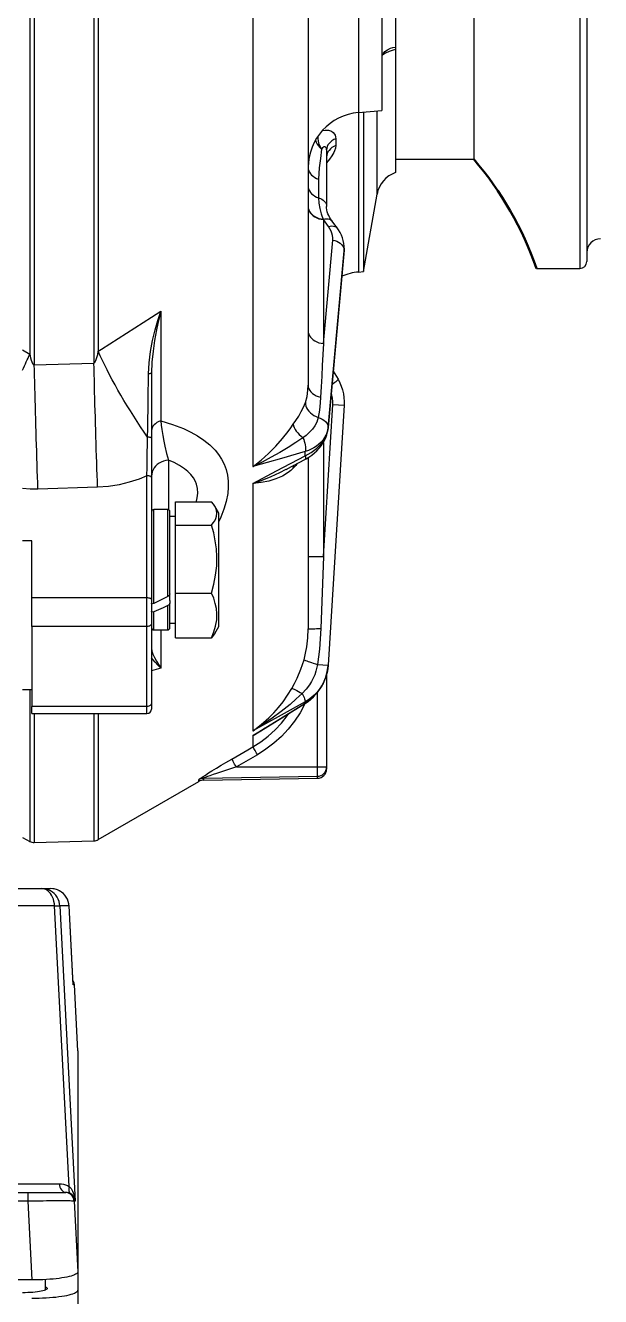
# Model space of a CAD drawing. Header units: millimetres. Extents: x 184 to 2141, y 95 to 1347.
# Drawn here: x 603.7 to 628.8, y 959.8 to 1015.4 of the extents above; entities that cross this region are included whole.
import ezdxf

# ---------------------------------------------------------------- set-up
doc = ezdxf.new("R2010")
doc.units = ezdxf.units.MM
doc.layers.add('gruba', color=7, linetype='Continuous', lineweight=50)

msp = doc.modelspace()

# ---------------------------------------------------------------- linework, layer by layer
at = {"color": 7, "linetype": 'Continuous'}
for p, q in [((604.039, 1048.938), (604.039, 1000.523)), ((606.646, 1048.864), (606.646, 1000.596)), ((603.836, 1048.478), (603.836, 1000.982)), ((606.838, 1048.351), (606.838, 1001.109)), ((623.262, 1024.73), (623.262, 1009.507)), ((627.9, 1024.73), (627.9, 1004.73)), ((628.2, 1024.73), (628.2, 1005.03)), ((619.838, 1019.477), (619.838, 1014.409)), ((618.218, 1016.944), (618.218, 1011.553)), ((619.234, 1016.902), (619.234, 1011.642)), ((613.601, 1016.457), (613.601, 996.064)), ((616.013, 1015.722), (616.013, 999.623)), ((619.838, 1014.409), (619.838, 1014.308)), ((619.838, 1014.308), (619.838, 1008.924)), ((618.218, 1011.553), (619.234, 1011.642)), ((618.218, 1011.553), (618.218, 1004.575)), ((618.429, 1011.571), (618.429, 1004.594)), ((619.027, 1007.987), (619.027, 1011.623)), ((617.221, 1010.406), (617.221, 1010.107)), ((616.818, 1009.918), (616.818, 1007.441)), ((619.838, 1009.507), (623.262, 1009.507)), ((616.473, 1008.638), (616.473, 1007.822)), ((618.429, 1004.594), (619.027, 1007.987)), ((616.673, 1006.878), (616.678, 1006.865)), ((616.678, 1006.865), (616.678, 1001.443)), ((616.901, 1006.562), (616.678, 1006.865)), ((617.283, 1006.503), (617.052, 1006.818)), ((616.678, 1001.443), (617.087, 1005.971)), ((616.885, 997.73), (617.583, 1005.477)), ((617.585, 1005.528), (616.886, 997.782)), ((616.886, 997.758), (617.585, 1005.504)), ((617.585, 1005.504), (617.583, 1005.477)), ((617.589, 1005.62), (617.585, 1005.528)), ((617.585, 1005.504), (617.589, 1005.594)), ((617.585, 1005.528), (617.585, 1005.504)), ((617.589, 1005.594), (617.589, 1005.619)), ((618.218, 1004.575), (618.429, 1004.594)), ((626, 1004.73), (627.9, 1004.73)), ((609.568, 1002.858), (609.568, 998.067)), ((603.528, 1001.166), (603.836, 1000.982)), ((604.039, 1000.523), (606.646, 1000.596)), ((609.166, 1000.153), (609.166, 997.316)), ((617.112, 1000.243), (617.32, 999.882)), ((616.678, 992.138), (617.088, 998.782)), ((617.586, 998.751), (616.886, 987.388)), ((617.088, 998.782), (617.586, 998.751)), ((616.886, 997.758), (616.885, 997.73)), ((616.886, 997.782), (616.886, 997.758)), ((609.166, 997.316), (609.166, 995.589)), ((616.678, 997.117), (616.678, 992.138)), ((609.901, 996.348), (609.901, 994.183)), ((615.886, 996.537), (615.886, 996.72)), ((616.013, 996.456), (616.013, 988.965)), ((606.804, 995.161), (604.197, 995.082)), ((608.965, 990.323), (608.965, 995.662)), ((609.166, 995.589), (609.166, 990.25)), ((613.601, 995.327), (613.601, 984.507)), ((609.871, 994.188), (609.267, 994.188)), ((609.267, 990.084), (609.267, 994.188)), ((609.871, 990.387), (609.871, 994.188)), ((609.972, 990.499), (609.972, 994.087)), ((610.213, 994.529), (611.791, 994.529)), ((610.213, 993.508), (610.213, 994.529)), ((612.106, 994.031), (611.93, 994.335)), ((612.106, 990.718), (612.106, 994.031)), ((610.213, 993.89), (609.972, 993.89)), ((610.213, 990.533), (610.213, 993.508)), ((610.213, 993.508), (611.791, 993.508)), ((603.931, 992.817), (603.528, 992.817)), ((603.931, 990.323), (603.931, 992.817)), ((616.678, 992.138), (616.567, 988.98)), ((612.106, 989.077), (612.106, 990.718)), ((603.931, 989.07), (603.931, 990.323)), ((608.965, 990.323), (603.931, 990.323)), ((608.965, 989.07), (608.965, 990.323)), ((609.166, 990.25), (609.166, 989.206)), ((609.972, 990.205), (609.972, 990.497)), ((609.972, 990.205), (609.972, 990.091)), ((610.213, 990.533), (611.791, 990.533)), ((610.213, 988.58), (610.213, 990.533)), ((609.267, 988.92), (609.267, 989.719)), ((609.871, 988.92), (609.871, 989.985)), ((609.972, 989.021), (609.972, 990.091)), ((603.931, 989.07), (603.931, 985.577)), ((608.965, 989.07), (603.931, 989.07)), ((608.965, 985.577), (608.965, 989.07)), ((609.166, 989.206), (609.166, 985.726)), ((609.972, 989.218), (610.213, 989.218)), ((611.93, 988.773), (612.106, 989.077)), ((609.267, 988.92), (609.871, 988.92)), ((609.568, 988.92), (609.568, 987.245)), ((610.213, 988.58), (611.791, 988.58)), ((609.166, 988.221), (609.166, 988.221)), ((609.166, 988.221), (609.166, 988.118)), ((616.422, 987.417), (616.886, 987.388)), ((616.883, 987.366), (616.885, 987.381)), ((616.886, 987.388), (616.885, 987.381)), ((609.568, 987.245), (609.166, 987.127)), ((616.818, 986.978), (616.818, 982.928)), ((603.528, 986.32), (603.931, 986.32)), ((603.836, 986.32), (603.836, 979.676)), ((609.166, 985.726), (609.166, 985.463)), ((613.949, 984.513), (615.897, 985.723)), ((615.88, 985.723), (615.883, 985.776)), ((616.422, 982.928), (616.422, 986.192)), ((603.931, 985.262), (603.931, 985.577)), ((608.965, 985.577), (603.931, 985.577)), ((603.931, 985.262), (608.965, 985.262)), ((604.039, 985.262), (604.039, 979.627)), ((606.646, 985.262), (606.646, 979.696)), ((606.838, 985.262), (606.838, 979.75)), ((608.965, 985.262), (608.965, 985.577)), ((613.601, 984.307), (613.601, 983.81)), ((613.796, 983.463), (612.873, 982.928)), ((612.873, 982.928), (616.422, 982.928)), ((616.422, 982.52), (616.422, 982.928)), ((616.422, 982.928), (616.818, 982.928)), ((616.818, 982.928), (616.818, 982.921)), ((616.818, 982.921), (616.818, 982.839)), ((611.235, 982.296), (611.235, 982.379)), ((611.43, 982.433), (616.422, 982.52)), ((611.43, 982.35), (616.422, 982.437)), ((611.43, 982.433), (611.43, 982.35)), ((616.422, 982.437), (616.422, 982.52)), ((606.838, 979.75), (611.235, 982.296)), ((603.528, 979.843), (603.836, 979.676)), ((604.039, 979.627), (606.646, 979.696)), ((598.315, 977.611), (604.354, 977.611)), ((604.354, 977.611), (604.754, 977.611)), ((604.923, 976.848), (598.884, 976.848)), ((605.563, 964.581), (604.923, 976.848)), ((605.158, 976.848), (605.832, 963.939)), ((605.558, 976.848), (605.158, 976.848)), ((605.739, 973.412), (605.558, 976.848)), ((605.558, 976.848), (605.558, 976.848)), ((605.739, 973.403), (605.558, 976.848)), ((605.791, 973.403), (605.739, 973.403)), ((605.944, 970.511), (605.791, 973.404)), ((605.791, 973.404), (605.791, 973.403)), ((605.944, 970.508), (605.791, 973.403)), ((605.944, 970.511), (605.944, 970.508)), ((605.944, 970.508), (605.944, 960.85)), ((601.474, 964.703), (605.134, 964.703)), ((601.759, 964.321), (603.773, 964.321)), ((603.773, 964.321), (605.382, 964.321)), ((603.773, 963.939), (603.773, 964.321)), ((605.382, 964.321), (605.419, 964.321)), ((603.773, 963.939), (601.626, 963.939)), ((603.952, 960.495), (603.773, 963.939)), ((605.784, 963.939), (605.944, 960.85)), ((605.832, 963.939), (605.784, 963.939)), ((605.944, 960.85), (605.944, 960.05)), ((603.952, 960.495), (601.4, 960.495)), ((604.535, 960.058), (604.535, 960.51)), ((605.944, 960.05), (605.944, 958.036))]:
    msp.add_line(p, q, dxfattribs=at)
at = {"color": 7, "linetype": 'Continuous', "flags": 128}
for points in [[(619.246, 1014.026), (619.29, 1014.123), (619.368, 1014.217), (619.476, 1014.298), (619.615, 1014.364), (619.722, 1014.394), (619.838, 1014.409)], [(619.838, 1014.308), (619.736, 1014.281), (619.56, 1014.221), (619.402, 1014.145), (619.267, 1014.058), (619.256, 1014.048)], [(616.635, 1010.761), (616.761, 1010.785), (616.899, 1010.776), (617.028, 1010.732), (617.102, 1010.68), (617.162, 1010.611), (617.188, 1010.565), (617.212, 1010.49), (617.221, 1010.406)], [(616.336, 1010.353), (616.339, 1010.338), (616.367, 1010.253), (616.408, 1010.17), (616.461, 1010.09), (616.525, 1010.016), (616.6, 1009.948)], [(616.434, 1010.508), (616.433, 1010.504), (616.437, 1010.407), (616.45, 1010.31), (616.473, 1010.215), (616.507, 1010.121), (616.549, 1010.032), (616.6, 1009.948)], [(617.221, 1010.406), (617.133, 1010.366), (617.054, 1010.317), (616.984, 1010.261), (616.926, 1010.2), (616.879, 1010.134), (616.845, 1010.064), (616.825, 1009.992), (616.818, 1009.918)], [(616.6, 1009.948), (616.548, 1009.545), (616.499, 1009.136), (616.48, 1008.89), (616.473, 1008.638)], [(616.818, 1009.918), (616.809, 1009.988), (616.776, 1010.042), (616.763, 1010.05), (616.732, 1010.057), (616.699, 1010.05), (616.687, 1010.043), (616.64, 1010.004), (616.6, 1009.948)], [(617.221, 1010.107), (617.207, 1009.995), (617.169, 1009.877), (617.135, 1009.804), (617.049, 1009.658), (616.945, 1009.512), (616.894, 1009.445), (616.818, 1009.351)], [(617.221, 1010.107), (617.133, 1010.066), (617.054, 1010.016), (616.984, 1009.959), (616.926, 1009.897), (616.879, 1009.829), (616.845, 1009.758), (616.825, 1009.684), (616.818, 1009.609)], [(616.013, 1009.147), (616.019, 1009.077), (616.038, 1009.007), (616.069, 1008.94), (616.112, 1008.876), (616.166, 1008.817), (616.23, 1008.762), (616.303, 1008.714), (616.385, 1008.672), (616.473, 1008.638)], [(616.013, 1008.331), (616.019, 1008.261), (616.038, 1008.191), (616.069, 1008.124), (616.112, 1008.06), (616.166, 1008.001), (616.23, 1007.946), (616.303, 1007.898), (616.385, 1007.856), (616.473, 1007.822)], [(616.013, 1007.434), (616.019, 1007.363), (616.038, 1007.293), (616.07, 1007.225), (616.113, 1007.161), (616.168, 1007.1), (616.233, 1007.046), (616.308, 1006.997), (616.39, 1006.955), (616.48, 1006.921), (616.574, 1006.895), (616.673, 1006.878)], [(616.013, 1007.419), (616.019, 1007.348), (616.038, 1007.278), (616.07, 1007.21), (616.114, 1007.145), (616.169, 1007.085), (616.235, 1007.031), (616.31, 1006.982), (616.393, 1006.941), (616.484, 1006.907), (616.579, 1006.881), (616.678, 1006.865)], [(616.473, 1007.822), (616.486, 1007.589), (616.525, 1007.355), (616.589, 1007.118), (616.673, 1006.878)], [(616.473, 1007.822), (616.547, 1007.793), (616.614, 1007.757), (616.674, 1007.714), (616.724, 1007.666), (616.765, 1007.614), (616.794, 1007.558), (616.812, 1007.5), (616.818, 1007.441)], [(617.052, 1006.818), (617.02, 1006.863), (616.964, 1006.952), (616.918, 1007.04), (616.88, 1007.126), (616.852, 1007.212), (616.832, 1007.295), (616.821, 1007.378), (616.818, 1007.441)], [(616.673, 1006.878), (616.752, 1006.897), (616.827, 1006.905), (616.895, 1006.902), (616.954, 1006.888), (617.005, 1006.863), (617.044, 1006.828), (617.052, 1006.818)], [(616.901, 1006.562), (616.98, 1006.581), (617.055, 1006.59), (617.124, 1006.587), (617.184, 1006.573), (617.235, 1006.548), (617.274, 1006.514), (617.283, 1006.503)], [(617.087, 1005.971), (617.089, 1006.069), (617.077, 1006.169), (617.052, 1006.269), (617.014, 1006.368), (616.964, 1006.466), (616.901, 1006.562)], [(617.588, 1005.62), (617.586, 1005.708), (617.572, 1005.828), (617.548, 1005.949), (617.513, 1006.068), (617.467, 1006.186), (617.41, 1006.302), (617.343, 1006.415), (617.283, 1006.503)], [(617.087, 1005.971), (617.177, 1005.95), (617.263, 1005.92), (617.342, 1005.881), (617.412, 1005.834), (617.472, 1005.781), (617.521, 1005.722), (617.556, 1005.659), (617.577, 1005.594), (617.585, 1005.528)], [(617.583, 1005.477), (617.588, 1005.563), (617.588, 1005.592)], [(606.838, 1001.109), (606.977, 1001.198), (609.166, 1002.599), (609.568, 1002.858)], [(609.035, 1000.123), (609.062, 1000.61), (609.123, 1001.092), (609.213, 1001.574), (609.326, 1002.049), (609.44, 1002.453), (609.565, 1002.85), (609.568, 1002.858)], [(609.568, 1002.858), (609.566, 1002.849), (609.469, 1002.452), (609.381, 1002.049), (609.296, 1001.587), (609.229, 1001.118), (609.183, 1000.638), (609.166, 1000.153)], [(616.013, 1001.998), (616.019, 1001.926), (616.038, 1001.856), (616.07, 1001.788), (616.114, 1001.724), (616.169, 1001.664), (616.235, 1001.609), (616.31, 1001.56), (616.393, 1001.519), (616.484, 1001.485), (616.579, 1001.46), (616.678, 1001.443)], [(616.678, 1001.443), (616.654, 1000.967), (616.63, 1000.494), (616.606, 1000.024), (616.582, 999.558), (616.559, 999.096)], [(603.528, 1000.287), (603.57, 1000.377), (603.611, 1000.466), (603.651, 1000.554), (603.69, 1000.642), (603.728, 1000.728), (603.765, 1000.814), (603.801, 1000.898), (603.836, 1000.982)], [(603.836, 1000.982), (603.87, 1000.824), (603.899, 1000.719), (603.924, 1000.648), (603.945, 1000.601), (603.97, 1000.561), (603.994, 1000.535), (604.008, 1000.526), (604.022, 1000.522), (604.036, 1000.522), (604.039, 1000.523)], [(606.646, 1000.596), (606.663, 1000.604), (606.685, 1000.623), (606.731, 1000.701), (606.778, 1000.834), (606.812, 1000.971), (606.838, 1001.109)], [(608.994, 997.35), (608.838, 997.577), (608.684, 997.806), (608.533, 998.036), (608.385, 998.266), (608.24, 998.497), (608.098, 998.727), (607.959, 998.957), (607.825, 999.186), (607.695, 999.412), (607.569, 999.637), (607.449, 999.859), (607.333, 1000.077), (607.222, 1000.293), (607.117, 1000.504), (607.018, 1000.711), (606.925, 1000.913), (606.838, 1001.109)], [(604.197, 995.082), (604.187, 995.348), (604.178, 995.619), (604.169, 995.894), (604.16, 996.171), (604.151, 996.451), (604.142, 996.733), (604.133, 997.016), (604.125, 997.299), (604.116, 997.583), (604.108, 997.866), (604.1, 998.147), (604.092, 998.427), (604.084, 998.704), (604.077, 998.978), (604.07, 999.248), (604.063, 999.514), (604.056, 999.775), (604.05, 1000.03), (604.044, 1000.28), (604.039, 1000.523)], [(606.804, 995.161), (606.795, 995.427), (606.786, 995.697), (606.777, 995.971), (606.768, 996.249), (606.759, 996.528), (606.75, 996.81), (606.741, 997.092), (606.733, 997.376), (606.724, 997.659), (606.716, 997.941), (606.708, 998.223), (606.7, 998.502), (606.692, 998.779), (606.685, 999.053), (606.678, 999.323), (606.671, 999.588), (606.664, 999.849), (606.658, 1000.105), (606.652, 1000.354), (606.646, 1000.596)], [(609.166, 1000.153), (609.164, 1000.148), (609.157, 1000.143), (609.146, 1000.139), (609.13, 1000.135), (609.111, 1000.131), (609.088, 1000.128), (609.063, 1000.125), (609.035, 1000.123)], [(608.994, 997.35), (609, 997.748), (609.006, 998.149), (609.012, 998.552), (609.018, 998.959), (609.024, 999.365), (609.029, 999.745), (609.035, 1000.123)], [(615.891, 998.871), (615.963, 999.133), (616.003, 999.408), (616.013, 999.623)], [(616.013, 999.623), (616.02, 999.546), (616.043, 999.471), (616.081, 999.399), (616.132, 999.331), (616.197, 999.268), (616.274, 999.213), (616.36, 999.165), (616.456, 999.125), (616.559, 999.096)], [(617.06, 999.672), (617.125, 999.714), (617.185, 999.756), (617.236, 999.793), (617.276, 999.825), (617.303, 999.851), (617.318, 999.87), (617.32, 999.882)], [(617.32, 999.882), (617.398, 999.733), (617.463, 999.578), (617.515, 999.418), (617.554, 999.254), (617.579, 999.087), (617.589, 998.919), (617.586, 998.751)], [(616.559, 999.096), (616.541, 998.849), (616.505, 998.528), (616.452, 998.212)], [(617.088, 998.782), (617.09, 998.919), (617.078, 999.056), (617.053, 999.191), (617.026, 999.291)], [(615.364, 997.916), (615.472, 998.075), (615.602, 998.274), (615.715, 998.47), (615.813, 998.669), (615.891, 998.871)], [(615.891, 998.871), (615.897, 998.793), (615.916, 998.715), (615.948, 998.638), (615.991, 998.562), (616.046, 998.49), (616.111, 998.421), (616.186, 998.358), (616.268, 998.302), (616.357, 998.253), (616.452, 998.212)], [(609.568, 998.067), (609.481, 998.031), (609.402, 997.988), (609.332, 997.94), (609.274, 997.886), (609.227, 997.828), (609.194, 997.767), (609.173, 997.703), (609.166, 997.639)], [(609.568, 998.067), (610.078, 997.913), (610.564, 997.726), (610.879, 997.577), (611.179, 997.409), (611.459, 997.222), (611.714, 997.013), (611.942, 996.782), (612.094, 996.592), (612.227, 996.388), (612.337, 996.17), (612.423, 995.939), (612.484, 995.692), (612.517, 995.431), (612.523, 995.161), (612.499, 994.883), (612.434, 994.545), (612.331, 994.199), (612.195, 993.85), (612.106, 993.666)], [(609.568, 998.067), (609.592, 997.873), (609.618, 997.689), (609.66, 997.426), (609.704, 997.183), (609.75, 996.958), (609.824, 996.642), (609.901, 996.348)], [(616.452, 998.212), (616.39, 998.008), (616.31, 997.853), (616.205, 997.705), (616.078, 997.567), (615.924, 997.431), (615.788, 997.325)], [(616.452, 998.212), (616.543, 998.183), (616.626, 998.145), (616.701, 998.098), (616.766, 998.044), (616.818, 997.983), (616.856, 997.918), (616.879, 997.851), (616.886, 997.782)], [(613.601, 996.064), (613.608, 996.069), (613.954, 996.348), (614.282, 996.644), (614.597, 996.964), (614.889, 997.293), (615.138, 997.604), (615.254, 997.761), (615.364, 997.916)], [(615.364, 997.916), (615.379, 997.845), (615.406, 997.771), (615.445, 997.694), (615.495, 997.617), (615.556, 997.54), (615.626, 997.465), (615.704, 997.392), (615.788, 997.325)], [(615.864, 996.376), (615.921, 996.405), (616.05, 996.483), (616.173, 996.569), (616.289, 996.661), (616.398, 996.76), (616.497, 996.866), (616.586, 996.976), (616.662, 997.089), (616.728, 997.205), (616.783, 997.325), (616.827, 997.448), (616.86, 997.572), (616.88, 997.697), (616.883, 997.73)], [(616.886, 997.782), (616.869, 997.666), (616.838, 997.553), (616.793, 997.44), (616.734, 997.332), (616.664, 997.231), (616.582, 997.137), (616.486, 997.046), (616.379, 996.962), (616.269, 996.891), (616.151, 996.827), (616.022, 996.769), (615.886, 996.72)], [(615.886, 996.537), (616.145, 996.685), (616.266, 996.771), (616.379, 996.862), (616.483, 996.961), (616.577, 997.064), (616.662, 997.175), (616.734, 997.289), (616.792, 997.402), (616.836, 997.518), (616.868, 997.638), (616.886, 997.758)], [(608.965, 995.662), (608.97, 996.041), (608.975, 996.362), (608.981, 996.688), (608.987, 997.018), (608.994, 997.35)], [(609.166, 997.316), (609.163, 997.323), (609.153, 997.328), (609.138, 997.334), (609.117, 997.339), (609.091, 997.343), (609.062, 997.346), (609.029, 997.349), (608.994, 997.35)], [(615.788, 997.325), (615.47, 997.115), (615.139, 996.905), (614.774, 996.686), (614.398, 996.472), (614.008, 996.265), (613.609, 996.068), (613.601, 996.064)], [(615.788, 997.325), (615.818, 997.249), (615.844, 997.171), (615.865, 997.091), (615.881, 997.011), (615.891, 996.932), (615.895, 996.857), (615.893, 996.785), (615.886, 996.72)], [(609.901, 996.348), (609.794, 996.333), (609.69, 996.306), (609.591, 996.266), (609.499, 996.216), (609.416, 996.155), (609.342, 996.084), (609.281, 996.006), (609.231, 995.921), (609.195, 995.831), (609.173, 995.737), (609.166, 995.642)], [(611.12, 994.529), (611.128, 994.551), (611.166, 994.702), (611.19, 994.91), (611.18, 995.111), (611.137, 995.3), (611.09, 995.418), (611.001, 995.576), (610.889, 995.721), (610.757, 995.853), (610.609, 995.973), (610.391, 996.115), (610.154, 996.239), (609.901, 996.348)], [(615.886, 996.72), (614.851, 996.422), (613.601, 996.064)], [(613.601, 995.327), (614.636, 995.875), (615.886, 996.537)], [(615.054, 995.945), (615.09, 995.964), (615.865, 996.374)], [(615.886, 996.537), (615.893, 996.487), (615.895, 996.445), (615.891, 996.412), (615.881, 996.388), (615.866, 996.374)], [(615.364, 995.997), (615.255, 995.897), (615.14, 995.806), (614.889, 995.651), (614.606, 995.526), (614.301, 995.433), (613.964, 995.367), (613.608, 995.327), (613.601, 995.327)], [(613.601, 995.327), (613.609, 995.33), (614.006, 995.474), (614.393, 995.631), (614.772, 995.803), (615.053, 995.947)], [(615.523, 996.193), (615.472, 996.12), (615.364, 995.997)], [(615.364, 995.997), (615.379, 996.079), (615.395, 996.127)], [(608.965, 995.662), (608.621, 995.521), (608.189, 995.378), (607.743, 995.269), (607.279, 995.195), (606.804, 995.161)], [(609.166, 995.589), (609.162, 995.603), (609.151, 995.617), (609.132, 995.63), (609.107, 995.641), (609.077, 995.65), (609.042, 995.657), (609.004, 995.661), (608.965, 995.662)], [(604.197, 995.082), (603.863, 995.082), (603.528, 995.102)], [(611.791, 993.508), (611.866, 993.603), (611.929, 993.699), (611.978, 993.797), (612.01, 993.896), (612.024, 994.026), (612.006, 994.156), (611.955, 994.289), (611.876, 994.42), (611.791, 994.529)], [(611.791, 990.533), (611.893, 990.92), (611.969, 991.312), (612.014, 991.718), (612.023, 992.126), (612.001, 992.474), (611.954, 992.818), (611.882, 993.165), (611.791, 993.508)], [(616.013, 992.129), (616.019, 992.13), (616.038, 992.132), (616.07, 992.133), (616.114, 992.134), (616.169, 992.135), (616.235, 992.135), (616.31, 992.136), (616.393, 992.137), (616.484, 992.137), (616.579, 992.138), (616.678, 992.138)], [(609.166, 990.25), (609.162, 990.264), (609.151, 990.278), (609.132, 990.291), (609.107, 990.302), (609.077, 990.311), (609.042, 990.318), (609.004, 990.322), (608.965, 990.323)], [(609.871, 990.387), (609.67, 990.284), (609.469, 990.182), (609.267, 990.084)], [(609.972, 990.499), (609.972, 990.499), (609.967, 990.48), (609.955, 990.458), (609.933, 990.433), (609.902, 990.406), (609.871, 990.387)], [(611.791, 988.58), (611.893, 988.834), (611.969, 989.092), (612.014, 989.358), (612.023, 989.626), (612.001, 989.854), (611.954, 990.081), (611.882, 990.308), (611.791, 990.533)], [(609.267, 990.084), (609.245, 990.075), (609.209, 990.067), (609.182, 990.071), (609.168, 990.083), (609.166, 990.094)], [(609.267, 989.719), (609.224, 989.706), (609.192, 989.707), (609.172, 989.719), (609.166, 989.734), (609.166, 989.736)], [(609.871, 989.985), (609.669, 989.893), (609.467, 989.804), (609.267, 989.719)], [(609.972, 990.091), (609.967, 990.071), (609.954, 990.05), (609.934, 990.028), (609.906, 990.005), (609.872, 989.986), (609.871, 989.985)], [(609.166, 989.206), (609.162, 989.179), (609.151, 989.154), (609.132, 989.13), (609.107, 989.11), (609.077, 989.093), (609.042, 989.08), (609.004, 989.073), (608.965, 989.07)], [(611.93, 988.773), (611.867, 988.676), (611.791, 988.58)], [(615.833, 987.616), (615.902, 987.9), (615.954, 988.188), (615.998, 988.574), (616.013, 988.965)], [(616.013, 988.965), (616.019, 988.967), (616.038, 988.969), (616.069, 988.971), (616.112, 988.973), (616.166, 988.974), (616.23, 988.976), (616.304, 988.977), (616.385, 988.978), (616.474, 988.979), (616.567, 988.98)], [(616.567, 988.98), (616.544, 988.531), (616.507, 988.082), (616.422, 987.417)], [(609.166, 988.118), (609.183, 987.995), (609.227, 987.86), (609.295, 987.713), (609.381, 987.554), (609.468, 987.406), (609.566, 987.248), (609.568, 987.245)], [(609.568, 987.245), (609.565, 987.248), (609.44, 987.383), (609.326, 987.507), (609.215, 987.634), (609.166, 987.695)], [(615.302, 986.364), (615.422, 986.581), (615.533, 986.805), (615.7, 987.203), (615.833, 987.616)], [(616.422, 987.417), (616.356, 987.121), (616.303, 986.965), (616.237, 986.814), (616.158, 986.664), (616.069, 986.521), (615.921, 986.327), (615.755, 986.145)], [(615.833, 987.616), (615.844, 987.608), (615.868, 987.597), (615.904, 987.582), (615.951, 987.564), (616.01, 987.544), (616.077, 987.521), (616.154, 987.497), (616.238, 987.471), (616.328, 987.444), (616.422, 987.417)], [(615.88, 985.723), (616.026, 985.82), (616.164, 985.929), (616.296, 986.054), (616.416, 986.189), (616.522, 986.33), (616.615, 986.479), (616.698, 986.64), (616.767, 986.808), (616.846, 987.088), (616.883, 987.366)], [(616.886, 987.388), (616.869, 987.222), (616.838, 987.058), (616.793, 986.892), (616.733, 986.731), (616.665, 986.586), (616.586, 986.446), (616.493, 986.31), (616.388, 986.182), (616.277, 986.067), (616.156, 985.961), (616.024, 985.863), (615.883, 985.776)], [(613.601, 984.507), (613.608, 984.512), (613.962, 984.779), (614.296, 985.077), (614.514, 985.299), (614.721, 985.534), (614.917, 985.782), (615.116, 986.065), (615.302, 986.364)], [(615.302, 986.364), (615.322, 986.36), (615.355, 986.348), (615.399, 986.329), (615.453, 986.304), (615.517, 986.272), (615.59, 986.235), (615.67, 986.192), (615.755, 986.145)], [(615.896, 985.725), (616.007, 985.798), (616.129, 985.892), (616.243, 985.995), (616.351, 986.106), (616.449, 986.224), (616.539, 986.349), (616.619, 986.48), (616.688, 986.615), (616.748, 986.755), (616.76, 986.792)], [(609.166, 985.726), (609.162, 985.697), (609.151, 985.669), (609.132, 985.643), (609.107, 985.621), (609.077, 985.602), (609.042, 985.588), (609.004, 985.58), (608.965, 985.577)], [(615.755, 986.145), (615.491, 985.903), (615.22, 985.667), (614.835, 985.357), (614.439, 985.061), (614.029, 984.779), (613.609, 984.512), (613.601, 984.507)], [(615.883, 985.776), (614.839, 985.196), (613.601, 984.507)], [(613.601, 984.307), (614.617, 984.937), (615.88, 985.723)], [(615.882, 985.714), (615.872, 985.691), (615.661, 985.303), (615.418, 984.934), (615.146, 984.587), (614.846, 984.265), (614.518, 983.968), (614.167, 983.7), (613.796, 983.463)], [(615.755, 986.145), (615.786, 986.081), (615.813, 986.019), (615.837, 985.962), (615.856, 985.911), (615.87, 985.866), (615.879, 985.828), (615.884, 985.798), (615.883, 985.776)], [(615.88, 985.723), (615.895, 985.722), (615.897, 985.723)], [(613.601, 983.81), (613.944, 984.029), (614.268, 984.277), (614.57, 984.551), (614.848, 984.848), (615.099, 985.168), (615.164, 985.268)], [(614.105, 984.609), (613.958, 984.508), (613.609, 984.311), (613.601, 984.307)], [(613.601, 984.307), (613.61, 984.312), (613.948, 984.514)], [(612.678, 983.276), (613.375, 983.679), (613.601, 983.81)], [(613.796, 983.463), (613.759, 983.528), (613.723, 983.59), (613.69, 983.648), (613.661, 983.699), (613.637, 983.743), (613.618, 983.776), (613.606, 983.799), (613.601, 983.81)], [(611.235, 982.379), (611.241, 982.387), (611.26, 982.403), (611.294, 982.428), (611.338, 982.459), (611.422, 982.515), (611.518, 982.577), (611.657, 982.665), (611.806, 982.756), (612.005, 982.878), (612.211, 983.001), (612.42, 983.125), (612.678, 983.276)], [(612.873, 982.928), (612.615, 982.847), (612.306, 982.746), (612, 982.644), (611.855, 982.594), (611.713, 982.544), (611.619, 982.51), (611.532, 982.478), (611.49, 982.461), (611.455, 982.446), (611.434, 982.436), (611.43, 982.433)], [(612.873, 982.928), (612.836, 982.993), (612.8, 983.055), (612.767, 983.113), (612.738, 983.165), (612.714, 983.208), (612.696, 983.242), (612.684, 983.264), (612.678, 983.276)], [(616.422, 982.52), (616.5, 982.528), (616.574, 982.552), (616.643, 982.59), (616.702, 982.64), (616.752, 982.7), (616.788, 982.769), (616.81, 982.844), (616.818, 982.921)], [(611.43, 982.433), (611.404, 982.431), (611.379, 982.428), (611.354, 982.424), (611.329, 982.418), (611.304, 982.41), (611.281, 982.401), (611.257, 982.391), (611.235, 982.379)], [(604.923, 976.848), (604.915, 976.949), (604.897, 977.048), (604.871, 977.143), (604.837, 977.232), (604.795, 977.315), (604.746, 977.39), (604.691, 977.455), (604.63, 977.51), (604.565, 977.554), (604.497, 977.585), (604.426, 977.605), (604.354, 977.611)], [(605.158, 976.848), (605.147, 976.949), (605.122, 977.048), (605.085, 977.143), (605.037, 977.232), (604.978, 977.315), (604.908, 977.39), (604.83, 977.455), (604.745, 977.51), (604.653, 977.554), (604.556, 977.585), (604.456, 977.605), (604.354, 977.611)], [(605.558, 976.848), (605.546, 976.949), (605.522, 977.048), (605.485, 977.143), (605.437, 977.232), (605.377, 977.315), (605.308, 977.39), (605.23, 977.455), (605.144, 977.51), (605.052, 977.554), (604.955, 977.585), (604.855, 977.605), (604.754, 977.611)], [(604.923, 976.848), (604.975, 976.849), (605.022, 976.85), (605.062, 976.851), (605.096, 976.851), (605.122, 976.851), (605.142, 976.85), (605.154, 976.849), (605.158, 976.848)], [(605.791, 973.403), (605.78, 973.479), (605.755, 973.551), (605.729, 973.598)], [(605.739, 973.403), (605.739, 973.406), (605.739, 973.412)], [(605.739, 973.406), (605.739, 973.405), (605.739, 973.403)], [(605.134, 964.703), (605.224, 964.698), (605.313, 964.683), (605.4, 964.658), (605.484, 964.624), (605.563, 964.581)], [(605.134, 964.703), (605.142, 964.627), (605.16, 964.555), (605.187, 964.489), (605.222, 964.432), (605.265, 964.385), (605.313, 964.35), (605.365, 964.328), (605.419, 964.321)], [(605.563, 964.581), (605.552, 964.529), (605.546, 964.479), (605.546, 964.431), (605.553, 964.387), (605.565, 964.347), (605.583, 964.312), (605.607, 964.283), (605.635, 964.26)], [(605.563, 964.581), (605.648, 964.486), (605.714, 964.38), (605.785, 964.205), (605.825, 964.021), (605.832, 963.942), (605.832, 963.939)], [(605.784, 963.939), (605.773, 964.015), (605.747, 964.087), (605.709, 964.153), (605.659, 964.21), (605.599, 964.257), (605.531, 964.292), (605.458, 964.314), (605.382, 964.321)], [(605.635, 964.26), (605.585, 964.286), (605.531, 964.305), (605.475, 964.317), (605.419, 964.321)], [(605.832, 963.939), (605.832, 963.941), (605.827, 963.98), (605.799, 964.073), (605.747, 964.161), (605.698, 964.213), (605.635, 964.26)], [(605.784, 963.939), (605.775, 963.941), (605.754, 963.942), (605.718, 963.944), (605.67, 963.945), (605.609, 963.946), (605.535, 963.947), (605.45, 963.947), (605.353, 963.948), (605.246, 963.948), (605.128, 963.948), (605.002, 963.948), (604.867, 963.947), (604.725, 963.947), (604.576, 963.946), (604.422, 963.945), (604.264, 963.944), (604.102, 963.942), (603.938, 963.941), (603.773, 963.939)], [(605.944, 960.85), (605.938, 960.822), (605.92, 960.794), (605.889, 960.767), (605.847, 960.74), (605.793, 960.714), (605.728, 960.688), (605.652, 960.664), (605.565, 960.641), (605.468, 960.619), (605.362, 960.599), (605.247, 960.58), (605.125, 960.563), (604.995, 960.547), (604.858, 960.534), (604.716, 960.522), (604.569, 960.512), (604.418, 960.505), (604.265, 960.499), (604.109, 960.496), (603.952, 960.495)], [(604.535, 960.183), (604.556, 960.171), (604.581, 960.151), (604.594, 960.131), (604.594, 960.111), (604.581, 960.09), (604.556, 960.071), (604.519, 960.051), (604.471, 960.033), (604.411, 960.015), (604.341, 959.999), (604.262, 959.984), (604.174, 959.971), (604.078, 959.96), (603.976, 959.95), (603.869, 959.943), (603.757, 959.937), (603.643, 959.934), (603.528, 959.933)], [(603.931, 959.695), (604.089, 959.696), (604.246, 959.699), (604.401, 959.705), (604.553, 959.712), (604.701, 959.722), (604.845, 959.733), (604.983, 959.747), (605.114, 959.763), (605.238, 959.78), (605.355, 959.799), (605.462, 959.819), (605.56, 959.841), (605.648, 959.864), (605.725, 959.889), (605.791, 959.914), (605.846, 959.94), (605.889, 959.967), (605.92, 959.994), (605.938, 960.022), (605.944, 960.05)]]:
    msp.add_lwpolyline(points, dxfattribs=at)
at = {"color": 7, "linetype": 'Continuous'}
for centre, radius, start, end in [((618.429, 1009.145), 2.416, 95, 180), ((620.217, 1007.777), 1.208, 108.261, 170), ((628.8, 1005.43), 0.6, 90, 180), ((627.9, 1005.03), 0.3, 270, 0), ((618.429, 1002.168), 2.416, 95, 112.9735), ((609.267, 994.087), 0.101, 90, 180), ((609.871, 994.087), 0.101, 0, 90), ((609.267, 989.021), 0.101, 180, 270), ((609.871, 989.021), 0.101, 270, 0), ((608.965, 985.463), 0.201, 270, 0), ((616.415, 982.839), 0.403, 271, 0), ((611.437, 981.947), 0.403, 91, 120.0678), ((604.028, 980.03), 0.403, 241.5, 271.5), ((606.636, 980.098), 0.403, 271.5, 300.0678), ((604.754, 976.806), 0.805, 3.0115, 90), ((605.389, 973.382), 0.403, 3.0432, 32.4396)]:
    msp.add_arc(centre, radius, start, end, dxfattribs=at)
at = {"layer": 'gruba'}
msp.add_arc((611.866, 999.801), 14.969, 19.2269, 40.4238, dxfattribs=at)

doc.saveas('drawing.dxf')
